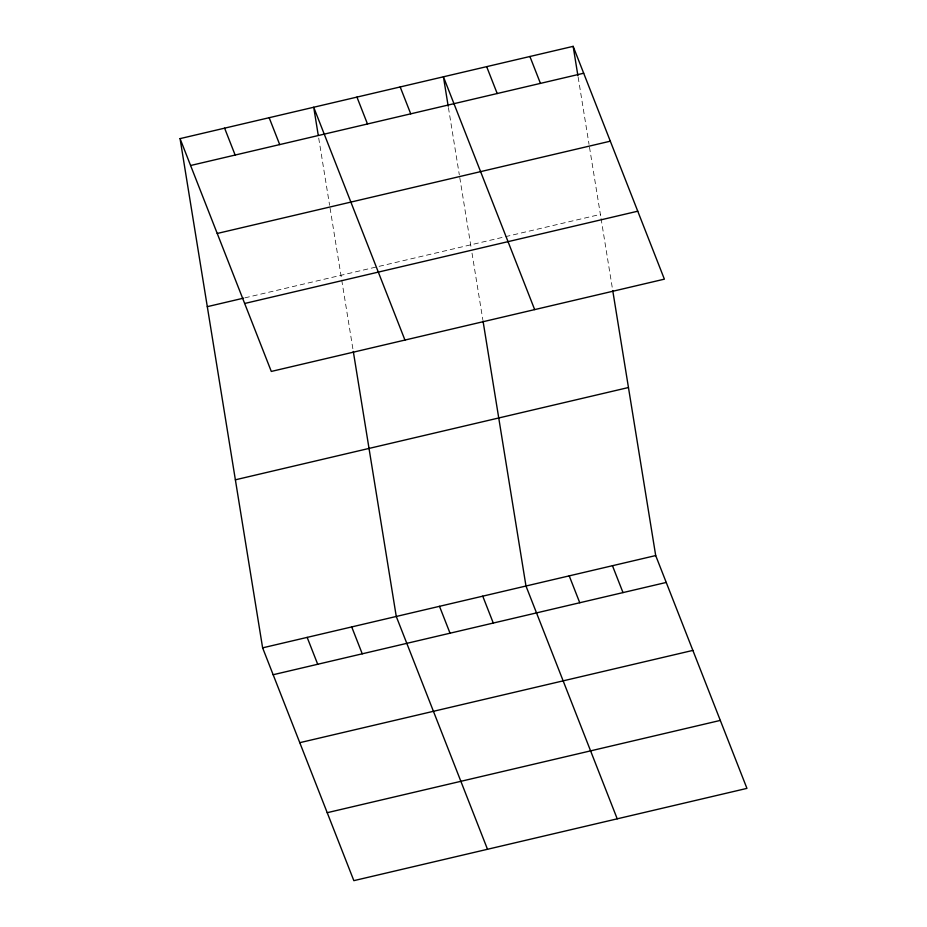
<?xml version="1.0" encoding="UTF-8"?>
<svg xmlns="http://www.w3.org/2000/svg" width="927" height="927" viewBox="0 0 927 927"><rect width="100%" height="100%" fill="white"/><g stroke="black" fill="none" stroke-linecap="round" stroke-linejoin="round"><path stroke-width="0.7" stroke-dasharray="4.63 3.48" d="M244.89 297.845L600.395 214.392M578.147 77.161L589.039 144.369M589.491 147.173L600.835 217.161M601.067 218.552L612.515 289.189M448.425 107.613L459.317 174.821M459.78 177.625L471.125 247.613M472.017 253.152L482.793 319.641M318.703 138.065L329.606 205.273M330.058 208.077L353.083 350.082"/><path stroke-width="1.39" d="M180.058 138.621L573.153 46.35L664.381 279.154L271.298 371.437L180.058 138.621L262.619 647.846L353.847 880.65L746.942 788.379L655.702 555.563L612.735 290.568M190.603 165.504L583.686 73.233M217.231 233.465L610.314 141.182M207.3 306.663L243.5 298.17M244.67 303.477L637.753 211.205M235.377 479.804L628.46 387.521M262.619 647.846L655.702 555.563M273.152 674.729L666.235 582.446M299.78 742.678L692.863 650.406M327.219 812.689L720.302 720.418M529.908 56.501L540.441 83.384M486.663 66.651L497.208 93.534M534.67 309.606L443.43 76.802L448.193 106.211M612.457 565.713L623.002 592.596M400.186 86.953L410.731 113.836M569.224 575.864L579.757 602.747M356.953 97.103L367.486 123.986M617.22 818.819L525.98 586.015L483.025 321.02M404.948 340.058L313.708 107.254L318.251 135.261M482.747 596.165L493.28 623.048M269.166 117.706L279.699 144.589M439.502 606.316L450.035 633.199M224.612 128.169L235.145 155.052M487.498 849.271L396.269 616.467L353.303 351.472M351.715 626.93L362.248 653.813M307.161 637.382L317.706 664.265M573.153 46.35L577.915 75.759"/></g></svg>
